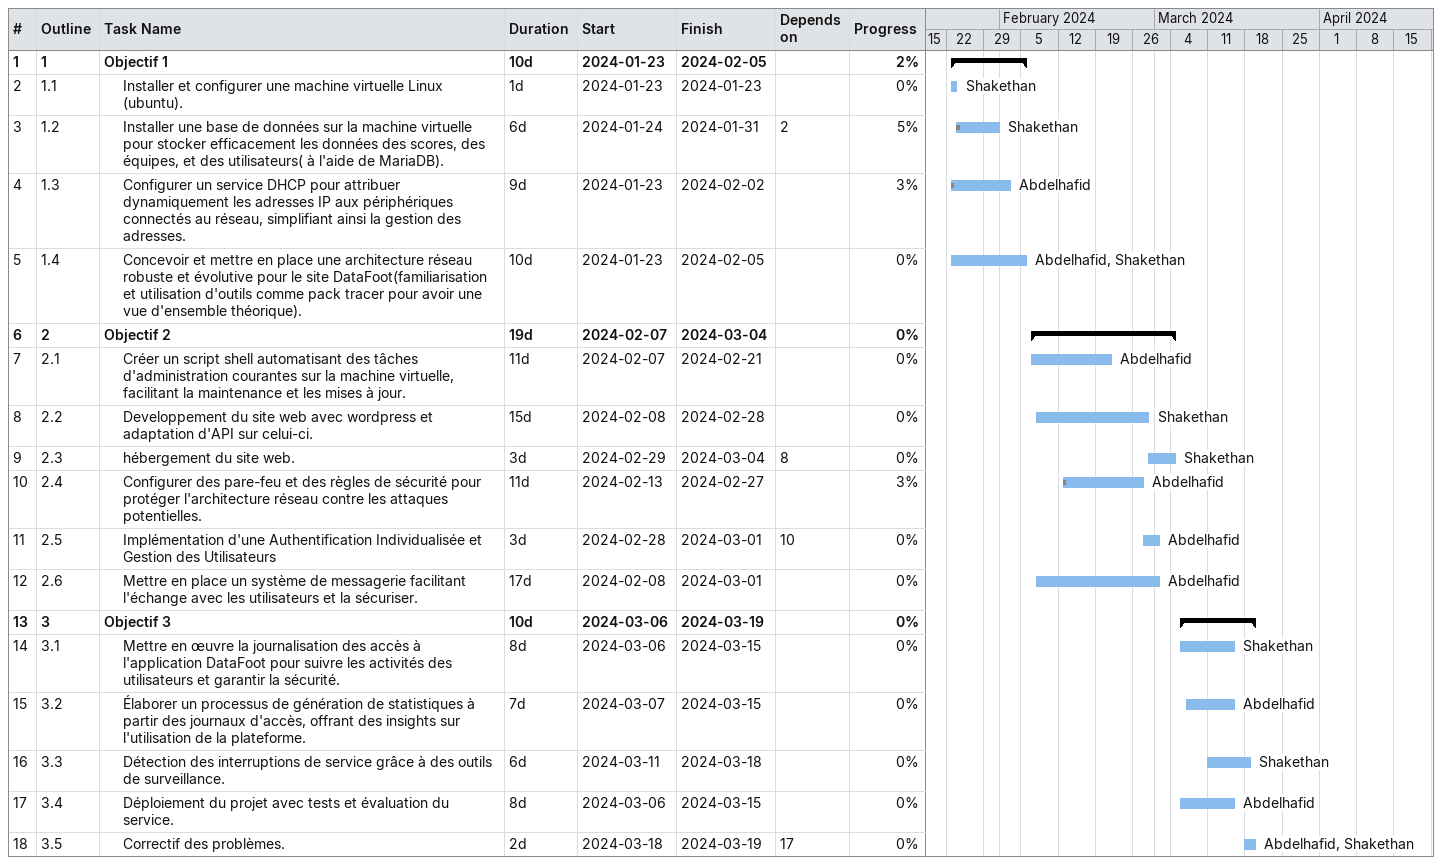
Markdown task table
| ID | WBS | Task | Duration | Start | Finish | Predecessors | Resources | % complete |
|---|---|---|---|---|---|---|---|---|
| 1 | 1 | **Objectif 1** | 10d | 2024-01-23 | 2024-02-05 |  |  | 2 |
| 2 | 1.1 | Installer et configurer une machine virtuelle Linux (ubuntu). | 1d | 2024-01-23 | 2024-01-23 |  | Shakethan | 0 |
| 3 | 1.2 | Installer une base de données sur la machine virtuelle pour stocker efficacement les données des scores, des équipes, et des utilisateurs( à l'aide de MariaDB). | 6d | 2024-01-24 | 2024-01-31 | 2 | Shakethan | 5 |
| 4 | 1.3 | Configurer un service DHCP pour attribuer dynamiquement les adresses IP aux périphériques connectés au réseau, simplifiant ainsi la gestion des adresses. | 9d | 2024-01-23 | 2024-02-02 |  | Abdelhafid | 3 |
| 5 | 1.4 | Concevoir et mettre en place une architecture réseau robuste et évolutive pour le site DataFoot(familiarisation et utilisation d'outils comme pack tracer pour avoir une vue d'ensemble théorique). | 10d | 2024-01-23 | 2024-02-05 |  | Abdelhafid, Shakethan | 0 |
| 6 | 2 | **Objectif 2** | 19d | 2024-02-07 | 2024-03-04 |  |  | 0 |
| 7 | 2.1 | Créer un script shell automatisant des tâches d'administration courantes sur la machine virtuelle, facilitant la maintenance et les mises à jour. | 11d | 2024-02-07 | 2024-02-21 |  | Abdelhafid | 0 |
| 8 | 2.2 | Developpement du site web avec wordpress et adaptation d'API sur celui-ci. | 15d | 2024-02-08 | 2024-02-28 |  | Shakethan | 0 |
| 9 | 2.3 | hébergement du site web. | 3d | 2024-02-29 | 2024-03-04 | 8 | Shakethan | 0 |
| 10 | 2.4 | Configurer des pare-feu et des règles de sécurité pour protéger l'architecture réseau contre les attaques potentielles. | 11d | 2024-02-13 | 2024-02-27 |  | Abdelhafid | 3 |
| 11 | 2.5 | Implémentation d'une Authentification Individualisée et Gestion des Utilisateurs | 3d | 2024-02-28 | 2024-03-01 | 10 | Abdelhafid | 0 |
| 12 | 2.6 | Mettre en place un système de messagerie facilitant l'échange avec les utilisateurs et la sécuriser. | 17d | 2024-02-08 | 2024-03-01 |  | Abdelhafid | 0 |
| 13 | 3 | **Objectif 3** | 10d | 2024-03-06 | 2024-03-19 |  |  | 0 |
| 14 | 3.1 | Mettre en œuvre la journalisation des accès à l'application DataFoot pour suivre les activités des utilisateurs et garantir la sécurité. | 8d | 2024-03-06 | 2024-03-15 |  | Shakethan | 0 |
| 15 | 3.2 | Élaborer un processus de génération de statistiques à partir des journaux d'accès, offrant des insights sur l'utilisation de la plateforme. | 7d | 2024-03-07 | 2024-03-15 |  | Abdelhafid | 0 |
| 16 | 3.3 | Détection des interruptions de service grâce à des outils de surveillance. | 6d | 2024-03-11 | 2024-03-18 |  | Shakethan | 0 |
| 17 | 3.4 | Déploiement du projet avec tests et évaluation du service. | 8d | 2024-03-06 | 2024-03-15 |  | Abdelhafid | 0 |
| 18 | 3.5 | Correctif des problèmes. | 2d | 2024-03-18 | 2024-03-19 | 17 | Abdelhafid, Shakethan | 0 |
